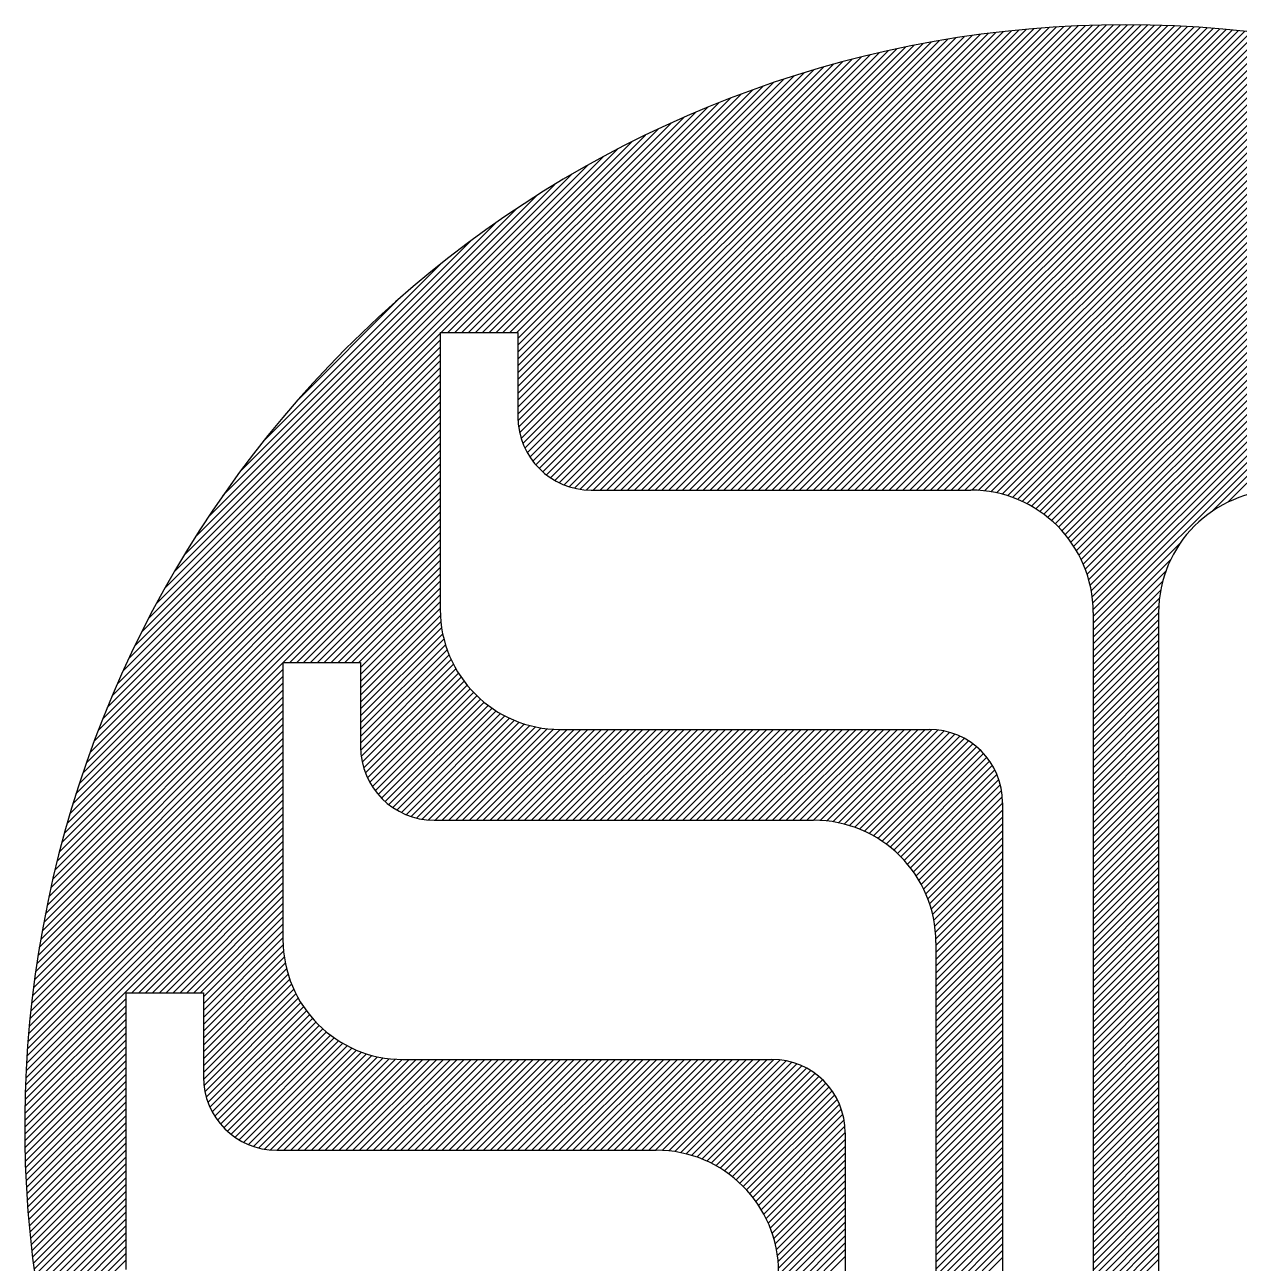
# Model space of a CAD drawing. Header units: millimetres. Extents: x 0 to 134087, y -49114 to 20834.
# Drawn here: x 56885.6 to 57121.6, y 3094.6 to 3335.2 of the extents above; entities that cross this region are included whole.
import ezdxf

# ---------------------------------------------------------------- set-up
doc = ezdxf.new("R2010")
doc.units = ezdxf.units.MM
doc.header["$LTSCALE"] = 35
doc.linetypes.add('HIDDEN2', pattern=[0.1875, 0.125, -0.0625])
doc.layers.add('9', color=2, linetype='HIDDEN2')

msp = doc.modelspace()

# ---------------------------------------------------------------- linework, layer by layer
at = {"color": 5}
for p, q in [((56986.2751, 3248.3519), (57071.2574, 3333.3342)), ((56987.008, 3247.7476), (57072.7941, 3333.5338)), ((56987.7863, 3247.1888), (57074.318, 3333.7206)), ((56988.6117, 3246.6771), (57075.8295, 3333.8949)), ((56989.4864, 3246.2147), (57077.3287, 3334.0571)), ((56990.4138, 3245.805), (57078.8162, 3334.2074)), ((56991.3984, 3245.4525), (57080.2921, 3334.3462)), ((56992.4465, 3245.1636), (57081.7567, 3334.4738)), ((56993.5671, 3244.9471), (57083.2104, 3334.5904)), ((56994.7731, 3244.8159), (57084.6534, 3334.6962)), ((56996.0793, 3244.7851), (57086.0859, 3334.7917)), ((56997.4164, 3244.7851), (57087.5082, 3334.8768)), ((56998.7535, 3244.7851), (57088.9204, 3334.952)), ((57000.0906, 3244.7851), (57090.3229, 3335.0174)), ((57001.4277, 3244.7851), (57091.7158, 3335.0732)), ((57002.7648, 3244.7851), (57093.0994, 3335.1197)), ((57004.1019, 3244.7851), (57094.4738, 3335.157)), ((57005.439, 3244.7851), (57095.8391, 3335.1852)), ((57006.7761, 3244.7851), (57097.1957, 3335.2047)), ((57008.1132, 3244.7851), (57098.5436, 3335.2155)), ((57009.4503, 3244.7851), (57099.8831, 3335.2179)), ((57010.7874, 3244.7851), (57101.2142, 3335.2119)), ((57012.1245, 3244.7851), (57102.5371, 3335.1977)), ((57013.4616, 3244.7851), (57103.852, 3335.1755)), ((57014.7987, 3244.7851), (57105.1591, 3335.1455)), ((57016.1358, 3244.7851), (57106.4584, 3335.1077)), ((57017.4728, 3244.7851), (57107.75, 3335.0623)), ((57018.8099, 3244.7851), (57109.0342, 3335.0094)), ((57020.147, 3244.7851), (57110.3111, 3334.9491)), ((57021.4841, 3244.7851), (57111.5807, 3334.8816)), ((57022.8212, 3244.7851), (57112.8431, 3334.807)), ((57024.1583, 3244.7851), (57114.0986, 3334.7253)), ((57025.4954, 3244.7851), (57115.3471, 3334.6368)), ((57026.8325, 3244.7851), (57116.5889, 3334.5414)), ((57028.1696, 3244.7851), (57117.8239, 3334.4394)), ((57029.5067, 3244.7851), (57119.0523, 3334.3307)), ((57030.8438, 3244.7851), (57120.2742, 3334.2155)), ((57032.1809, 3244.7851), (57121.4898, 3334.0939)), ((57033.518, 3244.7851), (57122.6989, 3333.966)), ((57034.8551, 3244.7851), (57123.9019, 3333.8318)), ((57036.1922, 3244.7851), (57125.0986, 3333.6915)), ((57037.5293, 3244.7851), (57126.2893, 3333.5451)), ((57038.8664, 3244.7851), (57127.474, 3333.3927)), ((57040.2035, 3244.7851), (57128.6528, 3333.2344)), ((56981.7972, 3255.9078), (57056.7816, 3330.8922)), ((56982.0784, 3254.8519), (57058.4531, 3331.2266)), ((56982.4241, 3253.8605), (57060.1075, 3331.5439)), ((56982.8276, 3252.9269), (57061.7456, 3331.8449)), ((56983.2841, 3252.0464), (57063.3678, 3332.13)), ((56983.7904, 3251.2155), (57064.9746, 3332.3997)), ((56984.3439, 3250.4319), (57066.5665, 3332.6545)), ((56984.9431, 3249.694), (57068.144, 3332.8949)), ((56985.5869, 3249.0007), (57069.7075, 3333.1213)), ((57041.5406, 3244.7851), (57129.8258, 3333.0703)), ((57042.8777, 3244.7851), (57130.9929, 3332.9004)), ((57044.2148, 3244.7851), (57132.1544, 3332.7247)), ((57045.5519, 3244.7851), (57133.3103, 3332.5435)), ((57046.889, 3244.7851), (57134.4605, 3332.3566)), ((57048.2261, 3244.7851), (57135.6053, 3332.1643)), ((57049.5632, 3244.7851), (57136.7446, 3331.9666)), ((57050.9003, 3244.7851), (57137.8786, 3331.7634)), ((57052.2373, 3244.7851), (57139.0072, 3331.555)), ((57053.5744, 3244.7851), (57140.1306, 3331.3413)), ((57054.9115, 3244.7851), (57141.2488, 3331.1224)), ((57056.2486, 3244.7851), (57142.3619, 3330.8983)), ((56981.4471, 3259.569), (57051.6586, 3329.7805)), ((56981.4471, 3260.9061), (57049.9124, 3329.3714)), ((56981.4471, 3262.2432), (57048.1456, 3328.9417)), ((56981.4471, 3263.5803), (57046.3573, 3328.4905)), ((56981.4693, 3258.2541), (57053.385, 3330.1698)), ((56981.5896, 3257.0373), (57055.0924, 3330.5401)), ((57057.5857, 3244.7851), (57143.4698, 3330.6692)), ((57058.9228, 3244.7851), (57144.5727, 3330.435)), ((57060.2599, 3244.7851), (57145.6707, 3330.1958)), ((57061.597, 3244.7851), (57146.7637, 3329.9517)), ((57062.9341, 3244.7851), (57147.8518, 3329.7028)), ((57064.2712, 3244.7851), (57148.9351, 3329.4489)), ((57065.6083, 3244.7851), (57150.0136, 3329.1903)), ((57066.9454, 3244.7851), (57151.0873, 3328.927)), ((57068.2825, 3244.7851), (57152.1563, 3328.6589)), ((57069.619, 3244.7845), (57153.2207, 3328.3862)), ((56981.4471, 3264.9174), (57044.5467, 3328.0169)), ((56981.4471, 3266.2545), (57042.7125, 3327.5199)), ((56981.4471, 3267.5916), (57040.8539, 3326.9983)), ((56981.4471, 3268.9287), (57038.9694, 3326.451)), ((57070.9121, 3244.7404), (57154.2805, 3328.1088)), ((57072.1416, 3244.6329), (57155.3357, 3327.8269)), ((57073.3155, 3244.4697), (57156.3863, 3327.5405)), ((57074.4397, 3244.2568), (57157.4325, 3327.2496)), ((57075.5189, 3243.9989), (57158.4742, 3326.9542)), ((57076.5568, 3243.6997), (57159.5114, 3326.6543)), ((57077.5565, 3243.3623), (57160.5443, 3326.3501)), ((57078.5203, 3242.989), (57161.5729, 3326.0416)), ((56981.4471, 3270.2658), (57037.0579, 3325.8765)), ((56981.4471, 3271.6029), (57035.1177, 3325.2735)), ((56981.4471, 3272.94), (57033.1475, 3324.6404)), ((56981.4471, 3274.2771), (57031.1454, 3323.9753)), ((57079.4504, 3242.582), (57162.5971, 3325.7288)), ((57080.3483, 3242.1428), (57163.6171, 3325.4116)), ((57081.2154, 3241.6728), (57164.6328, 3325.0902)), ((57082.0528, 3241.1731), (57165.6443, 3324.7647)), ((57082.8614, 3240.6447), (57166.6517, 3324.4349)), ((57083.6421, 3240.0882), (57167.6549, 3324.101)), ((57084.3952, 3239.5043), (57168.6539, 3323.763)), ((56978.5575, 3275.3988), (57024.9271, 3321.7683)), ((56979.8946, 3275.3988), (57027.0375, 3322.5416)), ((56981.2317, 3275.3988), (57029.1094, 3323.2765)), ((57085.1214, 3238.8933), (57169.6489, 3323.4208)), ((57085.8207, 3238.2555), (57170.6398, 3323.0747)), ((57086.4934, 3237.5912), (57171.6267, 3322.7245)), ((57087.1395, 3236.9002), (57172.6096, 3322.3703)), ((57087.7589, 3236.1825), (57173.5885, 3322.0121)), ((57088.3513, 3235.4378), (57174.5635, 3321.65)), ((57088.9165, 3234.6658), (57175.5346, 3321.2839)), ((56974.5462, 3275.3988), (57018.3369, 3319.1894)), ((56975.8833, 3275.3988), (57020.5801, 3320.0955)), ((56977.2204, 3275.3988), (57022.7757, 3320.954)), ((57089.4537, 3233.866), (57176.5017, 3320.914)), ((57089.9625, 3233.0377), (57177.465, 3320.5402)), ((57090.4419, 3232.18), (57178.4245, 3320.1626)), ((57090.8909, 3231.2919), (57179.3801, 3319.7811)), ((57091.3082, 3230.3721), (57180.332, 3319.3958)), ((57091.6922, 3229.419), (57181.28, 3319.0068)), ((56971.872, 3275.3988), (57013.6911, 3317.2178)), ((56973.2091, 3275.3988), (57016.042, 3318.2317)), ((57092.0411, 3228.4308), (57182.2243, 3318.614)), ((57092.3526, 3227.4051), (57183.1649, 3318.2175)), ((57092.6237, 3226.3392), (57184.1018, 3317.8173)), ((57092.8512, 3225.2296), (57185.035, 3317.4134)), ((57093.0305, 3224.0718), (57185.9645, 3317.0058)), ((57093.1562, 3222.8604), (57186.8904, 3316.5946)), ((56969.1979, 3275.3988), (57008.7985, 3314.9994)), ((56970.535, 3275.3988), (57011.2786, 3316.1425)), ((57093.2212, 3221.5883), (57187.8126, 3316.1797)), ((57093.2282, 3220.2582), (57188.7313, 3315.7613)), ((57093.2282, 3218.9211), (57189.6463, 3315.3392)), ((57116.2381, 3240.594), (57190.5578, 3314.9136)), ((57119.4203, 3242.4391), (57191.4658, 3314.4845)), ((56966.5237, 3275.3988), (57003.6038, 3312.4789)), ((56967.8608, 3275.3988), (57006.2432, 3313.7812)), ((56909.7798, 3219.992), (57000.8694, 3311.0816)), ((56911.2856, 3222.8349), (56998.0264, 3309.5757)), ((56912.9173, 3225.8037), (56995.0576, 3307.944)), ((56914.6973, 3228.9208), (56991.9405, 3306.164)), ((56916.6558, 3232.2164), (56988.6449, 3304.2055)), ((56918.8353, 3235.733), (56985.1284, 3302.026)), ((56921.2985, 3239.5333), (56981.328, 3299.5628)), ((56924.146, 3243.7179), (56977.1434, 3296.7153)), ((56927.5578, 3248.4667), (56972.3946, 3293.3035)), ((56931.9268, 3254.1729), (56966.6885, 3288.9345)), ((56938.6037, 3262.1869), (56958.6745, 3282.2576)), ((56907.0801, 3214.6181), (56966.3627, 3273.9007)), ((56908.3824, 3217.2575), (56966.3627, 3275.2378)), ((56904.7188, 3209.5827), (56966.3627, 3271.2265)), ((56905.8619, 3212.0628), (56966.3627, 3272.5636)), ((56902.6296, 3204.8193), (56966.3627, 3268.5523)), ((56903.6435, 3207.1702), (56966.3627, 3269.8894)), ((56900.7658, 3200.2812), (56966.3627, 3265.8781)), ((56901.6719, 3202.5245), (56966.3627, 3267.2152)), ((56899.9073, 3198.0856), (56966.3627, 3264.541)), ((56898.3197, 3193.8239), (56966.3627, 3261.8668)), ((56899.093, 3195.9342), (56966.3627, 3263.2039)), ((56896.886, 3189.7159), (56966.3627, 3259.1926)), ((56897.5849, 3191.7519), (56966.3627, 3260.5297)), ((56895.5878, 3185.7436), (56966.3627, 3256.5184)), ((56896.221, 3187.7138), (56966.3627, 3257.8555)), ((56894.4103, 3181.8919), (56966.3627, 3253.8442)), ((56894.9848, 3183.8035), (56966.3627, 3255.1813)), ((56893.863, 3180.0074), (56966.3627, 3252.5071)), ((56892.8444, 3176.3147), (56966.3627, 3249.8329)), ((56893.3414, 3178.1488), (56966.3627, 3251.17)), ((56891.9196, 3172.7157), (56966.3627, 3247.1587)), ((56892.3708, 3174.504), (56966.3627, 3248.4958)), ((56891.0808, 3169.2027), (56966.3627, 3244.4846)), ((56891.49, 3170.9489), (56966.3627, 3245.8217)), ((56890.6915, 3167.4763), (56966.3627, 3243.1475)), ((56935.8158, 3211.2635), (56966.3627, 3241.8104)), ((56937.1529, 3211.2635), (56966.3627, 3240.4733)), ((56938.49, 3211.2635), (56966.3627, 3239.1362)), ((56939.8271, 3211.2635), (56966.3627, 3237.7991)), ((56941.1642, 3211.2635), (56966.3627, 3236.462)), ((56942.5013, 3211.2635), (56966.3627, 3235.1249)), ((56943.8384, 3211.2635), (56966.3627, 3233.7878)), ((56945.1754, 3211.2635), (56966.3627, 3232.4507)), ((57093.2282, 3217.584), (57110.1365, 3234.4923)), ((56946.5125, 3211.2635), (56966.3627, 3231.1136)), ((56947.8496, 3211.2635), (56966.3627, 3229.7765)), ((57093.2282, 3216.2469), (57108.2914, 3231.3101)), ((56949.1867, 3211.2635), (56966.3627, 3228.4394)), ((57093.2282, 3214.9098), (57107.3324, 3229.014)), ((56950.5238, 3211.2635), (56966.3627, 3227.1023)), ((56950.8923, 3210.2949), (56966.3627, 3225.7652)), ((57093.2282, 3213.5727), (57106.7317, 3227.0762)), ((57093.2282, 3212.2356), (57106.3448, 3225.3523)), ((56950.8923, 3208.9578), (56966.3627, 3224.4281)), ((56950.8923, 3207.6207), (56966.3627, 3223.091)), ((57093.2282, 3210.8985), (57106.1067, 3223.777)), ((56950.8923, 3206.2836), (56966.3627, 3221.7539)), ((56950.8923, 3204.9465), (56966.3906, 3220.4448)), ((57093.2282, 3209.5614), (57105.981, 3222.3143)), ((57093.2282, 3208.2243), (57105.9454, 3220.9415)), ((56950.8923, 3203.6094), (56966.485, 3219.202)), ((56950.8923, 3202.2723), (56966.6376, 3218.0176)), ((57093.2282, 3206.8872), (57105.9454, 3219.6044)), ((57093.2282, 3205.5501), (57105.9454, 3218.2673)), ((56950.8923, 3200.9352), (56966.842, 3216.8848)), ((56950.8923, 3199.5981), (56967.093, 3215.7987)), ((57093.2282, 3204.213), (57105.9454, 3216.9302)), ((57093.2282, 3202.8759), (57105.9454, 3215.5931)), ((56950.8923, 3198.261), (56967.3866, 3214.7553)), ((56950.8923, 3196.9239), (56967.7197, 3213.7512)), ((57093.2282, 3201.5388), (57105.9454, 3214.2561)), ((57093.2282, 3200.2017), (57105.9454, 3212.919)), ((56890.3212, 3165.7689), (56935.8079, 3211.2556)), ((56950.8923, 3195.5868), (56968.0895, 3212.784)), ((56950.9071, 3194.2645), (56968.494, 3211.8514)), ((56951.0163, 3193.0366), (56968.9315, 3210.9518)), ((57093.2282, 3198.8646), (57105.9454, 3211.5819)), ((56889.6348, 3162.4083), (56935.8079, 3208.5814)), ((56889.9692, 3164.0798), (56935.8079, 3209.9185)), ((56951.2147, 3191.8979), (56969.4004, 3210.0836)), ((56951.488, 3190.8341), (56969.8996, 3209.2457)), ((56951.8267, 3189.8357), (56970.4281, 3208.4371)), ((57093.2282, 3197.5275), (57105.9454, 3210.2448)), ((57093.2282, 3196.1904), (57105.9454, 3208.9077)), ((56889.0164, 3159.1157), (56935.8079, 3205.9072)), ((56889.3174, 3160.7538), (56935.8079, 3207.2443)), ((56952.2238, 3188.8957), (56970.9853, 3207.6572)), ((56952.6745, 3188.0093), (56971.5705, 3206.9053)), ((56953.1752, 3187.1729), (56972.1832, 3206.1809)), ((57093.2282, 3194.8533), (57105.9454, 3207.5706)), ((57093.2282, 3193.5162), (57105.9454, 3206.2335)), ((56888.4616, 3155.8867), (56935.8079, 3203.233)), ((56888.7313, 3157.4936), (56935.8079, 3204.5701)), ((56953.7234, 3186.384), (56972.8233, 3205.4839)), ((56954.3174, 3185.6409), (56973.4905, 3204.814)), ((56954.9562, 3184.9426), (56974.1849, 3204.1713)), ((56955.6393, 3184.2886), (56974.9065, 3203.5558)), ((57093.2282, 3192.1791), (57105.9454, 3204.8964)), ((57093.2282, 3190.8421), (57105.9454, 3203.5593)), ((56888.2068, 3154.2948), (56935.8079, 3201.8959)), ((56956.367, 3183.6792), (56975.6557, 3202.968)), ((56957.14, 3183.1152), (56976.4329, 3202.408)), ((56957.9599, 3182.598), (56977.2386, 3201.8767)), ((56958.8289, 3182.1298), (56978.0736, 3201.3745)), ((56959.75, 3181.7139), (56978.9388, 3200.9026)), ((57093.2282, 3189.505), (57105.9454, 3202.2222)), ((57093.2282, 3188.1679), (57105.9454, 3200.8851)), ((56887.74, 3151.1538), (56935.8079, 3199.2217)), ((56887.9664, 3152.7173), (56935.8079, 3200.5588)), ((56960.7278, 3181.3545), (56979.8353, 3200.462)), ((56961.7682, 3181.0579), (56980.7646, 3200.0542)), ((56962.88, 3180.8325), (56981.7283, 3199.6809)), ((56964.0753, 3180.6908), (56982.7287, 3199.3441)), ((56965.3714, 3180.6498), (56983.7681, 3199.0465)), ((56966.7085, 3180.6498), (56984.8499, 3198.7912)), ((56968.0456, 3180.6498), (56985.9779, 3198.582)), ((56969.3827, 3180.6498), (56987.157, 3198.4241)), ((57093.2282, 3186.8308), (57105.9454, 3199.548)), ((56887.3275, 3148.0672), (56935.8079, 3196.5475)), ((56887.5272, 3149.6039), (56935.8079, 3197.8846)), ((56970.7198, 3180.6498), (56988.3937, 3198.3237)), ((56972.0569, 3180.6498), (56989.6964, 3198.2893)), ((56973.394, 3180.6498), (56991.0335, 3198.2893)), ((56974.7311, 3180.6498), (56992.3706, 3198.2893)), ((56976.0682, 3180.6498), (56993.7077, 3198.2893)), ((56977.4053, 3180.6498), (56995.0448, 3198.2893)), ((56978.7424, 3180.6498), (56996.3819, 3198.2893)), ((56980.0795, 3180.6498), (56997.719, 3198.2893)), ((56981.4166, 3180.6498), (56999.0561, 3198.2893)), ((56982.7537, 3180.6498), (57000.3932, 3198.2893)), ((56984.0908, 3180.6498), (57001.7303, 3198.2893)), ((56985.4279, 3180.6498), (57003.0673, 3198.2893)), ((56986.765, 3180.6498), (57004.4044, 3198.2893)), ((56988.1021, 3180.6498), (57005.7415, 3198.2893)), ((56989.4392, 3180.6498), (57007.0786, 3198.2893)), ((56990.7762, 3180.6498), (57008.4157, 3198.2893)), ((56992.1133, 3180.6498), (57009.7528, 3198.2893)), ((56993.4504, 3180.6498), (57011.0899, 3198.2893)), ((56994.7875, 3180.6498), (57012.427, 3198.2893)), ((56996.1246, 3180.6498), (57013.7641, 3198.2893)), ((56997.4617, 3180.6498), (57015.1012, 3198.2893)), ((56998.7988, 3180.6498), (57016.4383, 3198.2893)), ((57000.1359, 3180.6498), (57017.7754, 3198.2893)), ((57001.473, 3180.6498), (57019.1125, 3198.2893)), ((57002.8101, 3180.6498), (57020.4496, 3198.2893)), ((57004.1472, 3180.6498), (57021.7867, 3198.2893)), ((57005.4843, 3180.6498), (57023.1238, 3198.2893)), ((57006.8214, 3180.6498), (57024.4609, 3198.2893)), ((57008.1585, 3180.6498), (57025.798, 3198.2893)), ((57009.4956, 3180.6498), (57027.1351, 3198.2893)), ((57010.8327, 3180.6498), (57028.4722, 3198.2893)), ((57012.1698, 3180.6498), (57029.8093, 3198.2893)), ((57013.5069, 3180.6498), (57031.1464, 3198.2893)), ((57014.844, 3180.6498), (57032.4835, 3198.2893)), ((57016.1811, 3180.6498), (57033.8206, 3198.2893)), ((57017.5182, 3180.6498), (57035.1577, 3198.2893)), ((57018.8553, 3180.6498), (57036.4948, 3198.2893)), ((57020.1924, 3180.6498), (57037.8319, 3198.2893)), ((57021.5295, 3180.6498), (57039.1689, 3198.2893)), ((57022.8666, 3180.6498), (57040.506, 3198.2893)), ((57024.2037, 3180.6498), (57041.8431, 3198.2893)), ((57025.5407, 3180.6498), (57043.1802, 3198.2893)), ((57026.8778, 3180.6498), (57044.5173, 3198.2893)), ((57028.2149, 3180.6498), (57045.8544, 3198.2893)), ((57029.552, 3180.6498), (57047.1915, 3198.2893)), ((57030.8891, 3180.6498), (57048.5286, 3198.2893)), ((57032.2262, 3180.6498), (57049.8657, 3198.2893)), ((57033.5633, 3180.6498), (57051.2028, 3198.2893)), ((57034.9004, 3180.6498), (57052.5399, 3198.2893)), ((57036.2375, 3180.6498), (57053.877, 3198.2893)), ((57037.5746, 3180.6498), (57055.2141, 3198.2893)), ((57038.9117, 3180.6498), (57056.5512, 3198.2893)), ((57040.2126, 3180.6136), (57057.8883, 3198.2893)), ((57041.449, 3180.5128), (57059.2254, 3198.2893)), ((57042.6289, 3180.3557), (57060.5625, 3198.2893)), ((57043.7585, 3180.1482), (57061.8895, 3198.2792)), ((57044.8427, 3179.8953), (57063.1261, 3198.1787)), ((57045.8852, 3179.6007), (57064.272, 3197.9875)), ((57046.8891, 3179.2675), (57065.3419, 3197.7203)), ((57047.8569, 3178.8982), (57066.3457, 3197.387)), ((57048.7908, 3178.495), (57067.2906, 3196.9948)), ((57049.6922, 3178.0594), (57068.1816, 3196.5487)), ((57050.5628, 3177.5928), (57069.0222, 3196.0522)), ((57093.2282, 3185.4937), (57105.9454, 3198.2109)), ((57093.2282, 3184.1566), (57105.9454, 3196.8738)), ((56886.9664, 3145.0318), (56935.8079, 3193.8733)), ((56887.1407, 3146.5433), (56935.8079, 3195.2104)), ((57051.4036, 3177.0965), (57069.8152, 3195.5081)), ((57052.2155, 3176.5713), (57070.5623, 3194.9181)), ((57052.9993, 3176.018), (57071.2645, 3194.2833)), ((57053.7556, 3175.4372), (57071.9224, 3193.604)), ((57093.2282, 3182.8195), (57105.9454, 3195.5367)), ((57093.2282, 3181.4824), (57105.9454, 3194.1996)), ((56886.6539, 3142.0451), (56935.8079, 3191.1991)), ((56886.8042, 3143.5326), (56935.8079, 3192.5362)), ((57054.4848, 3174.8293), (57072.5357, 3192.8803)), ((57055.1872, 3174.1946), (57073.1038, 3192.1112)), ((57055.863, 3173.5333), (57073.6252, 3191.2955)), ((57093.2282, 3180.1453), (57105.9454, 3192.8625)), ((57093.2282, 3178.8082), (57105.9454, 3191.5254)), ((56886.5151, 3140.5692), (56935.8079, 3189.862)), ((57056.5121, 3172.8453), (57074.0978, 3190.431)), ((57057.1346, 3172.1307), (57074.5184, 3189.5146)), ((57093.2282, 3177.4711), (57105.9454, 3190.1883)), ((57093.2282, 3176.134), (57105.9454, 3188.8512)), ((56886.2709, 3137.6509), (56935.8079, 3187.1879)), ((56886.3875, 3139.1046), (56935.8079, 3188.525)), ((57057.7301, 3171.3892), (57074.883, 3188.542)), ((57058.2984, 3170.6203), (57075.1854, 3187.5073)), ((57058.8389, 3169.8237), (57075.4174, 3186.4023)), ((57093.2282, 3174.7969), (57105.9454, 3187.5141)), ((56886.0697, 3134.7754), (56935.8079, 3184.5137)), ((56886.1651, 3136.2079), (56935.8079, 3185.8508)), ((57059.3509, 3168.9987), (57075.5671, 3185.2149)), ((57093.2282, 3173.4598), (57105.9454, 3186.177)), ((57093.2282, 3172.1227), (57105.9454, 3184.8399)), ((56885.9093, 3131.9409), (56935.8079, 3181.8395)), ((56885.9845, 3133.3532), (56935.8079, 3183.1766)), ((57059.8338, 3168.1444), (57075.6168, 3183.9275)), ((57060.2863, 3167.2599), (57075.6168, 3182.5904)), ((57093.2282, 3170.7856), (57105.9454, 3183.5028)), ((57093.2282, 3169.4485), (57105.9454, 3182.1657)), ((56885.7881, 3129.1455), (56935.8079, 3179.1653)), ((56885.8439, 3130.5384), (56935.8079, 3180.5024)), ((57060.7073, 3166.3438), (57075.6168, 3181.2533)), ((57061.0952, 3165.3946), (57075.6168, 3179.9162)), ((57093.2282, 3168.1114), (57105.9454, 3180.8286)), ((57093.2282, 3166.7743), (57105.9454, 3179.4916)), ((56885.7416, 3127.7619), (56935.8079, 3177.8282)), ((57061.4482, 3164.4105), (57075.6168, 3178.5791)), ((57061.7641, 3163.3893), (57075.6168, 3177.242)), ((57093.2282, 3165.4372), (57105.9454, 3178.1545)), ((57093.2282, 3164.1001), (57105.9454, 3176.8174)), ((56906.445, 3147.1282), (56935.8079, 3176.4911)), ((56907.7821, 3147.1282), (56935.8079, 3175.154)), ((57062.0401, 3162.3281), (57075.6168, 3175.9049)), ((57062.2727, 3161.2237), (57075.6168, 3174.5678)), ((57093.2282, 3162.763), (57105.9454, 3175.4803)), ((56909.1192, 3147.1282), (56935.8079, 3173.8169)), ((56910.4563, 3147.1282), (56935.8079, 3172.4798)), ((57062.4578, 3160.0717), (57075.6168, 3173.2307)), ((57093.2282, 3161.4259), (57105.9454, 3174.1432)), ((57093.2282, 3160.0888), (57105.9454, 3172.8061)), ((56911.7934, 3147.1282), (56935.8079, 3171.1427)), ((56913.1305, 3147.1282), (56935.8079, 3169.8056)), ((57062.59, 3158.8668), (57075.6168, 3171.8936)), ((57062.6623, 3157.602), (57075.6168, 3170.5565)), ((57093.2282, 3158.7517), (57105.9454, 3171.469)), ((57093.2282, 3157.4146), (57105.9454, 3170.1319)), ((56914.4676, 3147.1282), (56935.8079, 3168.4685)), ((56915.8047, 3147.1282), (56935.8079, 3167.1314)), ((57062.6734, 3156.276), (57075.6168, 3169.2194)), ((57062.6734, 3154.9389), (57075.6168, 3167.8823)), ((57093.2282, 3156.0775), (57105.9454, 3168.7948)), ((57093.2282, 3154.7405), (57105.9454, 3167.4577)), ((56917.1418, 3147.1282), (56935.8079, 3165.7943)), ((57062.6734, 3153.6018), (57075.6168, 3166.5452)), ((57062.6734, 3152.2647), (57075.6168, 3165.2081)), ((57093.2282, 3153.4034), (57105.9454, 3166.1206)), ((57093.2282, 3152.0663), (57105.9454, 3164.7835)), ((56918.4788, 3147.1282), (56935.8079, 3164.4572)), ((56919.8159, 3147.1282), (56935.8079, 3163.1201)), ((57062.6734, 3150.9276), (57075.6168, 3163.871)), ((57062.6734, 3149.5905), (57075.6168, 3162.5339)), ((57093.2282, 3150.7292), (57105.9454, 3163.4464)), ((56920.3376, 3146.3127), (56935.8079, 3161.783)), ((56920.3376, 3144.9756), (56935.8079, 3160.4459)), ((57062.6734, 3148.2534), (57075.6168, 3161.1968)), ((57093.2282, 3149.3921), (57105.9454, 3162.1093)), ((57093.2282, 3148.055), (57105.9454, 3160.7722)), ((56920.3376, 3143.6385), (56935.8079, 3159.1088)), ((56920.3376, 3142.3014), (56935.8079, 3157.7717)), ((57062.6734, 3146.9163), (57075.6168, 3159.8597)), ((57062.6734, 3145.5792), (57075.6168, 3158.5226)), ((57093.2282, 3146.7179), (57105.9454, 3159.4351)), ((57093.2282, 3145.3808), (57105.9454, 3158.098)), ((56920.3376, 3140.9643), (56935.8292, 3156.4559)), ((56920.3376, 3139.6272), (56935.9163, 3155.206)), ((57062.6734, 3144.2421), (57075.6168, 3157.1855)), ((57062.6734, 3142.905), (57075.6168, 3155.8484)), ((57093.2282, 3144.0437), (57105.9454, 3156.7609)), ((57093.2282, 3142.7066), (57105.9454, 3155.4238)), ((56920.3376, 3138.2901), (56936.0626, 3154.0152)), ((56920.3376, 3136.953), (56936.2613, 3152.8768)), ((57062.6734, 3141.5679), (57075.6168, 3154.5113)), ((57062.6734, 3140.2308), (57075.6168, 3153.1743)), ((57093.2282, 3141.3695), (57105.9454, 3154.0867)), ((57093.2282, 3140.0324), (57105.9454, 3152.7496)), ((56920.3376, 3135.6159), (56936.5072, 3151.7856)), ((56920.3376, 3134.2788), (56936.7962, 3150.7374)), ((57062.6734, 3138.8937), (57075.6168, 3151.8372)), ((57062.6734, 3137.5566), (57075.6168, 3150.5001)), ((57093.2282, 3138.6953), (57105.9454, 3151.4125)), ((56920.3376, 3132.9417), (56937.1248, 3149.729)), ((56920.3376, 3131.6046), (56937.4906, 3148.7577)), ((57062.6734, 3136.2195), (57075.6168, 3149.163)), ((57093.2282, 3137.3582), (57105.9454, 3150.0754)), ((57093.2282, 3136.0211), (57105.9454, 3148.7383)), ((56885.7044, 3126.3875), (56905.2531, 3145.9363)), ((56920.3464, 3130.2764), (56937.8912, 3147.8212)), ((56920.4442, 3129.0371), (56938.325, 3146.9179)), ((56920.6332, 3127.889), (56938.7903, 3146.0461)), ((57062.6734, 3134.8824), (57075.6168, 3147.8259)), ((57062.6734, 3133.5454), (57075.6168, 3146.4888)), ((57093.2282, 3134.684), (57105.9454, 3147.4012)), ((57093.2282, 3133.3469), (57105.9454, 3146.0641)), ((56885.6566, 3123.6656), (56905.2531, 3143.2621)), ((56885.6761, 3125.0222), (56905.2531, 3144.5992)), ((56920.8985, 3126.8172), (56939.2861, 3145.2048)), ((56921.2301, 3125.8117), (56939.8114, 3144.393)), ((56921.6208, 3124.8653), (56940.3653, 3143.6098)), ((57062.6734, 3132.2083), (57075.6168, 3145.1517)), ((57062.6734, 3130.8712), (57075.6168, 3143.8146)), ((57093.2282, 3132.0098), (57105.9454, 3144.727)), ((57093.2282, 3130.6727), (57105.9454, 3143.39)), ((56885.6458, 3122.3177), (56905.2531, 3141.925)), ((56922.0655, 3123.9729), (56940.9473, 3142.8547)), ((56922.5607, 3123.131), (56941.5569, 3142.1272)), ((56923.1035, 3122.3367), (56942.1938, 3141.427)), ((56923.6923, 3121.5884), (56942.8579, 3140.754)), ((57062.6734, 3129.5341), (57075.6168, 3142.4775)), ((57062.6734, 3128.197), (57075.6168, 3141.1404)), ((57093.2282, 3129.3356), (57105.9454, 3142.0529)), ((57093.2282, 3127.9985), (57105.9454, 3140.7158)), ((56885.6435, 3120.9783), (56905.2531, 3140.5879)), ((56885.6494, 3119.6471), (56905.2531, 3139.2508)), ((56924.326, 3120.885), (56943.5492, 3140.1082)), ((56925.004, 3120.226), (56944.2677, 3139.4896)), ((56925.7266, 3119.6114), (56945.0138, 3138.8986)), ((56926.4944, 3119.0421), (56945.7877, 3138.3354)), ((57062.6734, 3126.8599), (57075.6168, 3139.8033)), ((57062.6734, 3125.5228), (57075.6168, 3138.4662)), ((57093.2282, 3126.6614), (57105.9454, 3139.3787)), ((56885.6636, 3118.3242), (56905.2531, 3137.9137)), ((56885.6858, 3117.0093), (56905.2531, 3136.5766)), ((56927.3088, 3118.5195), (56946.5901, 3137.8007)), ((56928.172, 3118.0455), (56947.4217, 3137.2952)), ((56929.087, 3117.6234), (56948.2834, 3136.8198)), ((56930.058, 3117.2573), (56949.1762, 3136.3756)), ((56931.0909, 3116.9531), (56950.1017, 3135.9639)), ((57062.6734, 3124.1857), (57075.6168, 3137.1291)), ((57093.2282, 3125.3243), (57105.9454, 3138.0416)), ((57093.2282, 3123.9872), (57105.9454, 3136.7045)), ((56885.7158, 3115.7023), (56905.2531, 3135.2395)), ((56885.7536, 3114.403), (56905.2531, 3133.9024)), ((56932.1939, 3116.7191), (56951.0614, 3135.5865)), ((56933.3789, 3116.5669), (56952.0574, 3135.2455)), ((56934.6635, 3116.5145), (56953.0923, 3134.9432)), ((56936.0006, 3116.5145), (56954.169, 3134.6828)), ((56937.3377, 3116.5145), (56955.2914, 3134.4682)), ((56938.6748, 3116.5145), (56956.4644, 3134.3041)), ((56940.0119, 3116.5145), (56957.6942, 3134.1967)), ((56941.349, 3116.5145), (56958.9888, 3134.1543)), ((56942.6861, 3116.5145), (56960.3256, 3134.154)), ((56944.0232, 3116.5145), (56961.6627, 3134.154)), ((56945.3603, 3116.5145), (56962.9998, 3134.154)), ((56946.6974, 3116.5145), (56964.3369, 3134.154)), ((56948.0345, 3116.5145), (56965.674, 3134.154)), ((56949.3716, 3116.5145), (56967.0111, 3134.154)), ((56950.7087, 3116.5145), (56968.3482, 3134.154)), ((56952.0458, 3116.5145), (56969.6853, 3134.154)), ((56953.3829, 3116.5145), (56971.0224, 3134.154)), ((56954.72, 3116.5145), (56972.3595, 3134.154)), ((56956.0571, 3116.5145), (56973.6966, 3134.154)), ((56957.3942, 3116.5145), (56975.0337, 3134.154)), ((56958.7313, 3116.5145), (56976.3707, 3134.154)), ((56960.0684, 3116.5145), (56977.7078, 3134.154)), ((56961.4055, 3116.5145), (56979.0449, 3134.154)), ((56962.7426, 3116.5145), (56980.382, 3134.154)), ((56964.0796, 3116.5145), (56981.7191, 3134.154)), ((56965.4167, 3116.5145), (56983.0562, 3134.154)), ((56966.7538, 3116.5145), (56984.3933, 3134.154)), ((56968.0909, 3116.5145), (56985.7304, 3134.154)), ((56969.428, 3116.5145), (56987.0675, 3134.154)), ((56970.7651, 3116.5145), (56988.4046, 3134.154)), ((56972.1022, 3116.5145), (56989.7417, 3134.154)), ((56973.4393, 3116.5145), (56991.0788, 3134.154)), ((56974.7764, 3116.5145), (56992.4159, 3134.154)), ((56976.1135, 3116.5145), (56993.753, 3134.154)), ((56977.4506, 3116.5145), (56995.0901, 3134.154)), ((56978.7877, 3116.5145), (56996.4272, 3134.154)), ((56980.1248, 3116.5145), (56997.7643, 3134.154)), ((56981.4619, 3116.5145), (56999.1014, 3134.154)), ((56982.799, 3116.5145), (57000.4385, 3134.154)), ((56984.1361, 3116.5145), (57001.7756, 3134.154)), ((56985.4732, 3116.5145), (57003.1127, 3134.154)), ((56986.8103, 3116.5145), (57004.4498, 3134.154)), ((56988.1474, 3116.5145), (57005.7869, 3134.154)), ((56989.4845, 3116.5145), (57007.124, 3134.154)), ((56990.8216, 3116.5145), (57008.4611, 3134.154)), ((56992.1587, 3116.5145), (57009.7982, 3134.154)), ((56993.4958, 3116.5145), (57011.1353, 3134.154)), ((56994.8329, 3116.5145), (57012.4723, 3134.154)), ((56996.17, 3116.5145), (57013.8094, 3134.154)), ((56997.5071, 3116.5145), (57015.1465, 3134.154)), ((56998.8441, 3116.5145), (57016.4836, 3134.154)), ((57000.1812, 3116.5145), (57017.8207, 3134.154)), ((57001.5183, 3116.5145), (57019.1578, 3134.154)), ((57002.8554, 3116.5145), (57020.4949, 3134.154)), ((57004.1925, 3116.5145), (57021.832, 3134.154)), ((57005.5296, 3116.5145), (57023.1691, 3134.154)), ((57006.8667, 3116.5145), (57024.5062, 3134.154)), ((57008.2038, 3116.5145), (57025.8433, 3134.154)), ((57009.5123, 3116.4859), (57027.1804, 3134.154)), ((57010.7556, 3116.3921), (57028.5175, 3134.154)), ((57011.9416, 3116.241), (57029.8546, 3134.154)), ((57013.0768, 3116.0391), (57031.1864, 3134.1487)), ((57014.1659, 3115.7911), (57032.4347, 3134.0598)), ((57015.213, 3115.5011), (57033.5901, 3133.8782)), ((57016.2212, 3115.1722), (57034.6681, 3133.6191)), ((57062.6734, 3122.8486), (57075.6168, 3135.792)), ((57062.6734, 3121.5115), (57075.6168, 3134.4549)), ((57093.2282, 3122.6501), (57105.9454, 3135.3674)), ((57093.2282, 3121.313), (57105.9454, 3134.0303)), ((56885.799, 3113.1113), (56905.2531, 3132.5654)), ((56885.8519, 3111.8271), (56905.2531, 3131.2283)), ((57017.1931, 3114.807), (57035.6791, 3133.293)), ((57018.1307, 3114.4075), (57036.6305, 3132.9073)), ((57019.0358, 3113.9755), (57037.5274, 3132.4671)), ((57019.9099, 3113.5125), (57038.3736, 3131.9762)), ((57020.754, 3113.0195), (57039.172, 3131.4375)), ((57062.6734, 3120.1744), (57075.6168, 3133.1178)), ((57062.6734, 3118.8373), (57075.6168, 3131.7807)), ((57093.2282, 3119.9759), (57105.9454, 3132.6932)), ((57093.2282, 3118.6389), (57105.9454, 3131.3561)), ((56885.9122, 3110.5502), (56905.2531, 3129.8912)), ((57021.5692, 3112.4976), (57039.9242, 3130.8527)), ((57022.3562, 3111.9475), (57040.6316, 3130.2229)), ((57023.1156, 3111.3698), (57041.2945, 3129.5488)), ((57023.8479, 3110.765), (57041.913, 3128.8301)), ((57062.6734, 3117.5002), (57075.6168, 3130.4436)), ((57062.6734, 3116.1631), (57075.6168, 3129.1065)), ((57093.2282, 3117.3018), (57105.9454, 3130.019)), ((57093.2282, 3115.9647), (57105.9454, 3128.6819)), ((56885.9797, 3109.2806), (56905.2531, 3128.5541)), ((56886.0543, 3108.0182), (56905.2531, 3127.217)), ((57024.5533, 3110.1334), (57042.4863, 3128.0663)), ((57025.2321, 3109.4751), (57043.0131, 3127.2561)), ((57025.8843, 3108.7902), (57043.4914, 3126.3973)), ((57062.6734, 3114.826), (57075.6168, 3127.7694)), ((57062.6734, 3113.4889), (57075.6168, 3126.4323)), ((57093.2282, 3114.6276), (57105.9454, 3127.3448)), ((56886.136, 3106.7627), (56905.2531, 3125.8799)), ((56886.2245, 3105.5142), (56905.2531, 3124.5428)), ((57026.5099, 3108.0786), (57043.9183, 3125.487)), ((57027.1085, 3107.3402), (57044.2895, 3124.5211)), ((57062.6734, 3112.1518), (57075.6168, 3125.0952)), ((57093.2282, 3113.2905), (57105.9454, 3126.0077)), ((57093.2282, 3111.9534), (57105.9454, 3124.6706)), ((56886.3199, 3104.2725), (56905.2531, 3123.2057)), ((56886.422, 3103.0374), (56905.2531, 3121.8686)), ((57027.6799, 3106.5745), (57044.5994, 3123.4939)), ((57028.2236, 3105.7811), (57044.84, 3122.3974)), ((57062.6734, 3110.8147), (57075.6168, 3123.7581)), ((57062.6734, 3109.4776), (57075.6168, 3122.421)), ((57093.2282, 3110.6163), (57105.9454, 3123.3335)), ((57093.2282, 3109.2792), (57105.9454, 3121.9964)), ((56886.5306, 3101.809), (56905.2531, 3120.5315)), ((56886.6458, 3100.5871), (56905.2531, 3119.1944)), ((57028.739, 3104.9594), (57044.9999, 3121.2203)), ((57029.2252, 3104.1085), (57045.0619, 3119.9452)), ((57062.6734, 3108.1405), (57075.6168, 3121.0839)), ((57062.6734, 3106.8034), (57075.6168, 3119.7468)), ((57093.2282, 3107.9421), (57105.9454, 3120.6593)), ((57093.2282, 3106.605), (57105.9454, 3119.3222)), ((56886.7674, 3099.3716), (56905.2531, 3117.8573)), ((57029.6813, 3103.2274), (57045.062, 3118.6082)), ((57030.106, 3102.315), (57045.062, 3117.2711)), ((57062.6734, 3105.4663), (57075.6168, 3118.4097)), ((57062.6734, 3104.1292), (57075.6168, 3117.0727)), ((57093.2282, 3105.2679), (57105.9454, 3117.9851)), ((57093.2282, 3103.9308), (57105.9454, 3116.648)), ((56886.8953, 3098.1624), (56905.2531, 3116.5202)), ((56887.0295, 3096.9594), (56905.2531, 3115.1831)), ((57030.4978, 3101.3697), (57045.062, 3115.934)), ((57030.8549, 3100.3898), (57045.062, 3114.5969)), ((57062.6734, 3102.7921), (57075.6168, 3115.7356)), ((57062.6734, 3101.455), (57075.6168, 3114.3985)), ((57093.2282, 3102.5937), (57105.9454, 3115.3109)), ((56887.1698, 3095.7627), (56905.2531, 3113.846)), ((56887.3162, 3094.572), (56905.2531, 3112.5089)), ((57031.1751, 3099.3729), (57045.062, 3113.2598)), ((57031.4558, 3098.3165), (57045.062, 3111.9227)), ((57062.6734, 3100.1179), (57075.6168, 3113.0614)), ((57093.2282, 3101.2566), (57105.9454, 3113.9738)), ((57093.2282, 3099.9195), (57105.9454, 3112.6367)), ((56887.4686, 3093.3873), (56905.2531, 3111.1718)), ((56887.6269, 3092.2085), (56905.2531, 3109.8347)), ((57031.6936, 3097.2172), (57045.062, 3110.5856)), ((57062.6734, 3098.7809), (57075.6168, 3111.7243)), ((57062.6734, 3097.4438), (57075.6168, 3110.3872)), ((57093.2282, 3098.5824), (57105.9454, 3111.2996)), ((57093.2282, 3097.2453), (57105.9454, 3109.9625)), ((56887.791, 3091.0355), (56905.2531, 3108.4976)), ((56887.961, 3089.8684), (56905.2531, 3107.1605)), ((57031.8844, 3096.0709), (57045.062, 3109.2485)), ((57032.023, 3094.8724), (57045.062, 3107.9114)), ((57062.6734, 3096.1067), (57075.6168, 3109.0501)), ((57062.6734, 3094.7696), (57075.6168, 3107.713)), ((57093.2282, 3095.9082), (57105.9454, 3108.6254)), ((57093.2282, 3094.5711), (57105.9454, 3107.2884)), ((56888.1366, 3088.7069), (56905.2531, 3105.8234)), ((57032.1026, 3093.6149), (57045.062, 3106.5743)), ((57032.1186, 3092.2938), (57045.062, 3105.2372)), ((57062.6734, 3093.4325), (57075.6168, 3106.3759)), ((57062.6734, 3092.0954), (57075.6168, 3105.0388)), ((57093.2282, 3093.234), (57105.9454, 3105.9513)), ((57093.2282, 3091.8969), (57105.9454, 3104.6142)), ((56888.3178, 3087.5511), (56905.2531, 3104.4863)), ((56888.5047, 3086.4008), (56905.2531, 3103.1492)), ((57032.1186, 3090.9567), (57045.062, 3103.9001)), ((57032.1186, 3089.6196), (57045.062, 3102.563)), ((57062.6734, 3090.7583), (57075.6168, 3103.7017)), ((57062.6734, 3089.4212), (57075.6168, 3102.3646)), ((57093.2282, 3090.5598), (57105.9454, 3103.2771)), ((56888.697, 3085.256), (56905.2531, 3101.8121)), ((56888.8948, 3084.1167), (56905.2531, 3100.475)), ((57032.1186, 3088.2825), (57045.062, 3101.2259)), ((57032.1186, 3086.9454), (57045.062, 3099.8888)), ((57062.6734, 3088.0841), (57075.6168, 3101.0275)), ((57093.2282, 3089.2227), (57105.9454, 3101.94)), ((57093.2282, 3087.8856), (57105.9454, 3100.6029)), ((56889.0979, 3082.9827), (56905.2531, 3099.1379)), ((56889.3063, 3081.8541), (56905.2531, 3097.8008)), ((57032.1186, 3085.6083), (57045.062, 3098.5517)), ((57062.6734, 3086.747), (57075.6168, 3099.6904)), ((57062.6734, 3085.4099), (57075.6168, 3098.3533)), ((57093.2282, 3086.5485), (57105.9454, 3099.2658)), ((57093.2282, 3085.2114), (57105.9454, 3097.9287)), ((56889.5201, 3080.7307), (56905.2531, 3096.4638)), ((56889.739, 3079.6125), (56905.2531, 3095.1267)), ((57032.1186, 3084.2712), (57045.062, 3097.2146)), ((57032.1186, 3082.9341), (57045.062, 3095.8776)), ((57062.6734, 3084.0728), (57075.6168, 3097.0162)), ((57062.6734, 3082.7357), (57075.6168, 3095.6791)), ((57093.2282, 3083.8744), (57105.9454, 3096.5916)), ((57093.2282, 3082.5373), (57105.9454, 3095.2545))]:
    msp.add_line(p, q, dxfattribs=at)
at = {"layer": '9', "color": 5, "linetype": 'Continuous'}
for p, q in [((56966.3627, 3275.3988), (56981.4471, 3275.3988)), ((56966.3627, 3275.3988), (56966.3627, 3221.5862)), ((56981.4471, 3275.3988), (56981.4471, 3259.0485)), ((56995.7105, 3244.7851), (57069.4558, 3244.7851)), ((57093.2282, 3221.0127), (57093.2282, 2907.4255)), ((57105.9454, 3221.0127), (57105.9454, 2907.4255)), ((56935.8079, 3211.2635), (56950.8923, 3211.2635)), ((56935.8079, 3211.2635), (56935.8079, 3157.4509)), ((56950.8923, 3211.2635), (56950.8923, 3194.9132)), ((56989.6596, 3198.2893), (57061.3534, 3198.2893)), ((57075.6168, 3184.0259), (57075.6168, 2908.678)), ((56965.1558, 3180.6498), (57038.901, 3180.6498)), ((57062.6734, 3156.8774), (57062.6734, 2910.5396)), ((56905.2531, 3147.1282), (56905.2531, 3093.3156)), ((56905.2531, 3147.1282), (56920.3376, 3147.1282)), ((56920.3376, 3147.1282), (56920.3376, 3130.7779)), ((56959.1048, 3134.154), (57030.7986, 3134.154)), ((57045.062, 3119.8906), (57045.062, 2914.3956)), ((56934.601, 3116.5145), (57008.3462, 3116.5145))]:
    msp.add_line(p, q, dxfattribs=at)
for centre, radius, start, end in [((57099.5868, 3121.2745), 213.9435, 293.432774, 246.567226), ((56995.7105, 3259.0485), 14.2634, 180, 270), ((57069.4558, 3221.0127), 23.7724, 0, 90), ((57129.7178, 3221.0127), 23.7724, 90, 180), ((56989.6596, 3221.5862), 23.2969, 180, 270), ((57061.3534, 3184.0259), 14.2634, 0, 90), ((56965.1558, 3194.9132), 14.2634, 180, 270), ((57038.901, 3156.8774), 23.7724, 0, 90), ((56959.1048, 3157.4509), 23.2969, 180, 270), ((57030.7986, 3119.8906), 14.2634, 0, 90), ((56934.601, 3130.7779), 14.2634, 180, 270), ((57008.3462, 3092.7421), 23.7724, 0, 90)]:
    msp.add_arc(centre, radius, start, end, dxfattribs=at)

doc.saveas('drawing.dxf')
